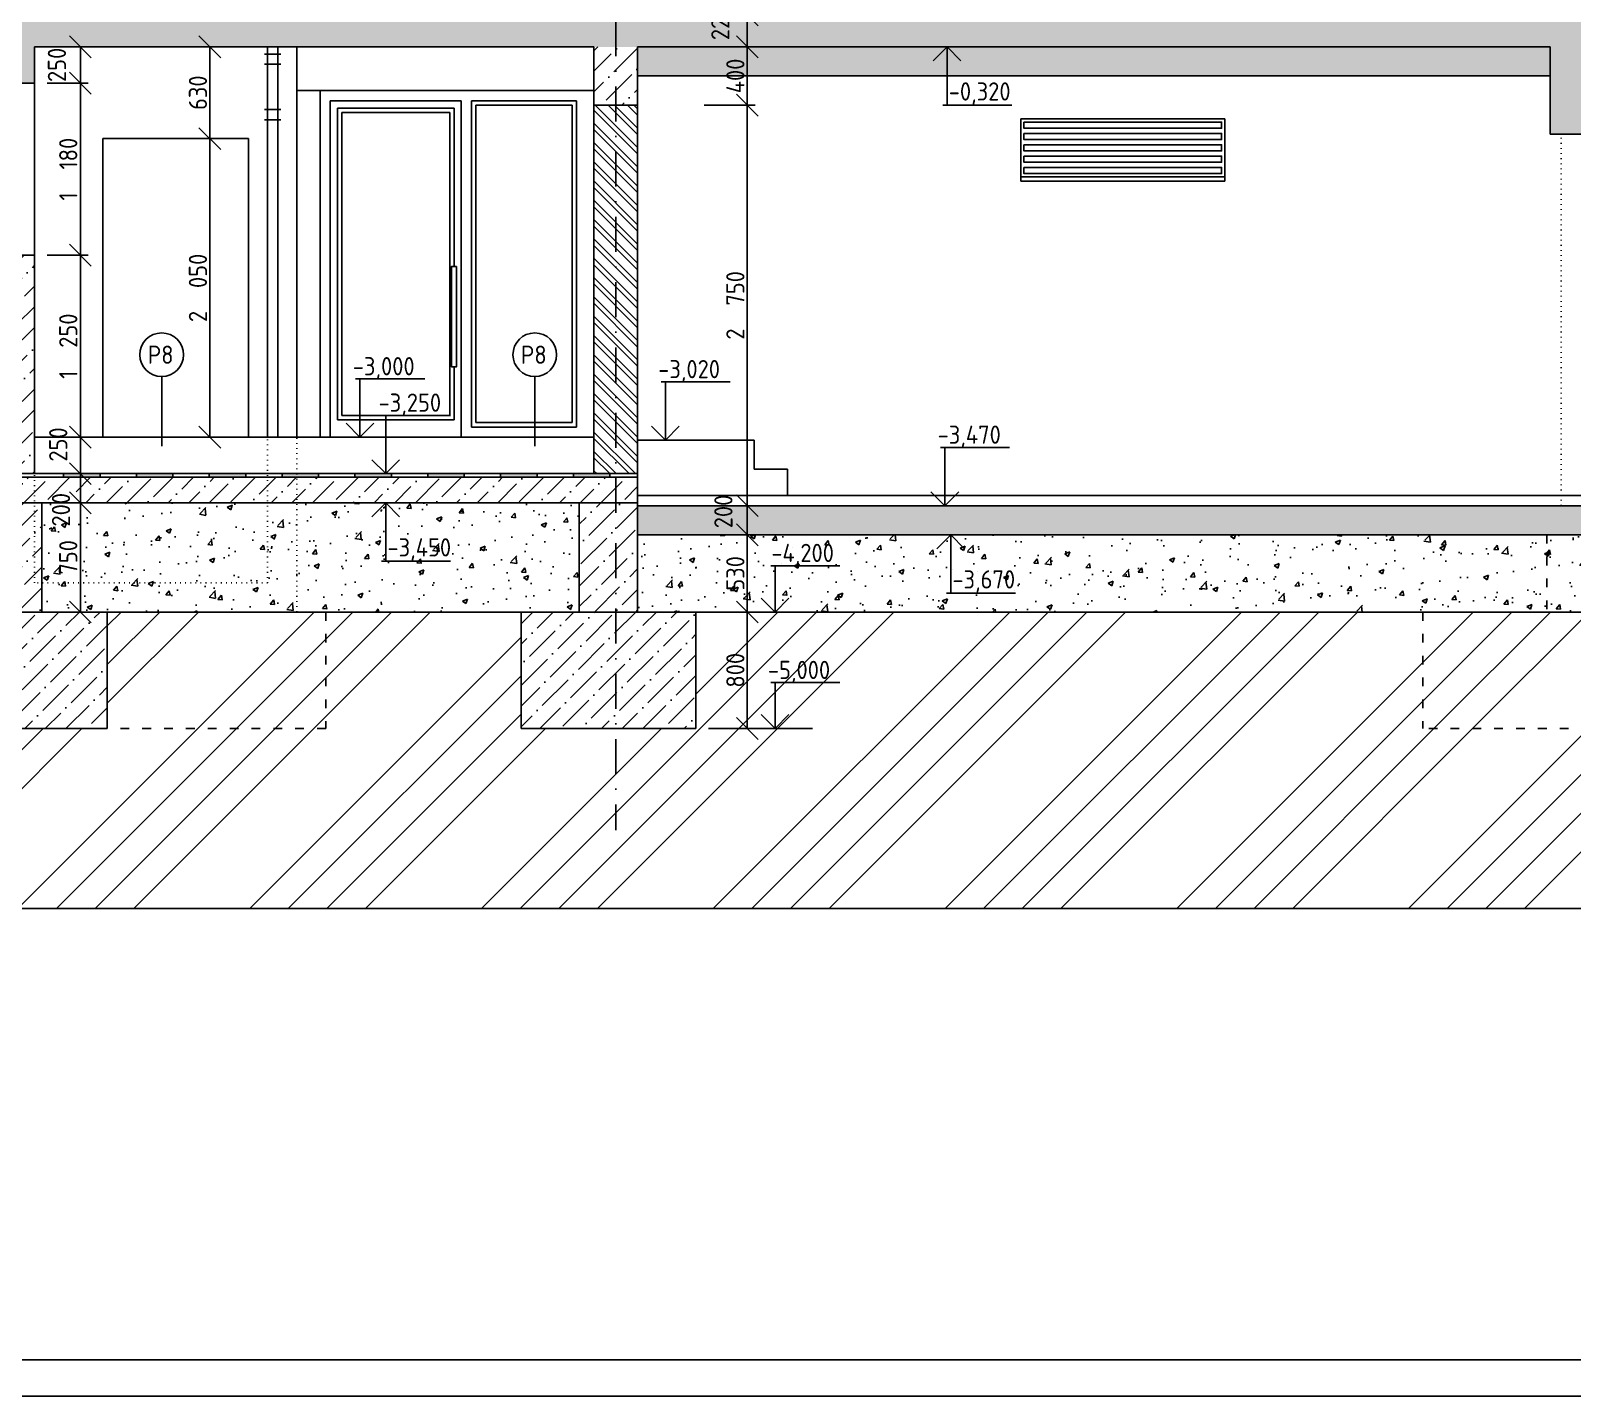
# Model space of a CAD drawing. Extents: x 3792242 to 5145247, y -1546315 to -1031918.
# Drawn here: x 3991557 to 4002137, y -1511714 to -1502340 of the extents above; entities that cross this region are included whole.
import ezdxf

# ---------------------------------------------------------------- set-up
doc = ezdxf.new("R2010")
doc.units = 0
doc.header["$MEASUREMENT"] = 0
for name, pattern in [('ACAD_ISO03W100', [30, 12, -18]), ('ACAD_ISO07W100', [3.5, 0.5, -3]), ('BODKOCIARKOVANA_3', [5.6, 3, -1.3, 0, -1.3])]:
    doc.linetypes.add(name, pattern=pattern)
doc.layers.get('0').update_dxf_attribs({"linetype": 'CONTINUOUS'})
doc.layers.get('Defpoints').update_dxf_attribs({"color": 61, "linetype": 'CONTINUOUS'})
for name, color, linetype in [('KÓTY', 4, 'CONTINUOUS'), ('MÚRY', 1, 'CONTINUOUS'), ('OKNÁ', 143, 'CONTINUOUS'), ('osi', 253, 'CONTINUOUS'), ('POZEMOK', 7, 'CONTINUOUS'), ('TENKÁ', 7, 'CONTINUOUS'), ('ŠRAFY', 82, 'CONTINUOUS'), ('šrafy-múry', 8, 'CONTINUOUS')]:
    doc.layers.add(name, color=color, linetype=linetype)
doc.styles.add('STYLE1', font='isocp.shx')
doc.dimstyles.new('STANDARD-50', dxfattribs={"dimtxt": 125, "dimasz": 150, "dimexe": 10, "dimexo": 200, "dimgap": 20, "dimtad": 1, "dimdsep": 46, "dimlunit": 6, "dimtxsty": 'STYLE1', "dimblk1": 'OBLIQUE', "dimblk2": 'OBLIQUE', "dimsah": 1, "dimcen": 2.5, "dimse1": 1, "dimse2": 1, "dimadec": 0, "dimazin": 0, "dimtfac": 1, "dimtmove": 1, "dimatfit": 3, "dimldrblk": 'OBLIQUE', "dimfxl": 1, "dimtolj": 1, "dimtzin": 0, "dimarcsym": 0})
pattern_1 = [(45, (46283.04, 33513.66), (53.0330086, 194.4543648), [250, -50, 0, -50])]
pattern_2 = [(45, (139723.04, 33513.66), (53.0330086, 194.4543648), [250, -50, 0, -50])]
pattern_3 = [(45, (-1113810.5, 33513.7), (-795.49513, 795.49513), []), (45, (-1113545.3, 33513.7), (-795.49513, 795.49513), []), (45, (-1113280.1, 33513.7), (-795.49513, 795.49513), []), (45, (-1113015, 33513.7), (-795.49513, 795.49513), [])]
pattern_4 = [(50, (-13299465.4, 623840.9), (358.6300913, -31.3760675), [37.5, -412.5]), (355, (-13299465.4, 623840.9), (-69.375667, 376.096067), [30, -330]), (100.4514445, (-13299435.52, 623838.27), (289.2544234, 344.7199955), [31.870096, -350.571056]), (46.1842, (-13299465.4, 623940.9), (533.620665, -82.75964), [56.25, -618.75]), (96.6356355, (-13299420.94, 623934), (467.330973, 487.0593), [47.805171, -525.85688]), (351.184164, (-13299465.4, 623940.9), (467.330973, 487.0593), [45, -495]), (21, (-13299415.4, 623915.9), (298.453526, -201.3094453), [37.5, -412.5]), (326, (-13299415.4, 623915.9), (121.657666, 362.5750225), [30, -330]), (71.4514447, (-13299390.53, 623899.1), (420.1111884, 161.2655764), [31.870095, -350.571056]), (37.5, (-13299465.4, 623840.89), (6.0799277, 166.4469269), [0, -326, 0, -335, 0, -331.25]), (7.5, (-13299465.4, 623840.89), (131.5347687, 197.205856), [0, -191, 0, -318.5, 0, -126.25]), (327.5, (-13299576.9, 623840.89), (266.9112181, -11.2774359), [0, -125, 0, -390, 0, -517.5]), (317.5, (-13299626.9, 623840.89), (291.5930847, 50.0524912), [0, -162.5, 0, -259, 0, -367.5])]

# ---------------------------------------------------------------- blocks, each defined once
blk = doc.blocks.new('_OBLIQUE')
at = {"color": 0, "linetype": 'ByBlock'}
blk.add_line((-0.5, -0.5), (0.5, 0.5), dxfattribs=at)
blk = doc.blocks.new('*D37492')
at = {"layer": 'Defpoints', "color": 0}
for p in [(3996129, -1506330), (3996129, -1507130), (3996475, -1507130)]:
    blk.add_point(p, dxfattribs=at)
at = {"layer": 'KÓTY', "color": 0, "lineweight": -2, "ltscale": 0.25}
blk.add_line((3996475, -1506330), (3996475, -1507130), dxfattribs=at)
at = {"layer": 'KÓTY', "color": 0, "linetype": 'ByBlock', "lineweight": -2, "xscale": 150, "yscale": 150, "zscale": 150}
for p, rotation in [((3996475, -1506330), 90), ((3996475, -1507130), 270)]:
    blk.add_blockref('_OBLIQUE', p, dxfattribs=dict(at, rotation=rotation))
at = {"layer": 'KÓTY', "color": 0, "insert": (3996393, -1506730), "char_height": 125, "attachment_point": 5, "rotation": 90, "style": 'STYLE1'}
blk.add_mtext('\\A1;800', dxfattribs=at)
blk = doc.blocks.new('*D39845')
at = {"layer": 'Defpoints', "color": 0}
for p in [(3996122, -1505800), (3996475, -1505800), (3996122, -1506330)]:
    blk.add_point(p, dxfattribs=at)
at = {"layer": 'KÓTY', "color": 0, "lineweight": -2, "ltscale": 0.25}
blk.add_line((3996475, -1506330), (3996475, -1505800), dxfattribs=at)
at = {"layer": 'KÓTY', "color": 0, "linetype": 'ByBlock', "lineweight": -2, "xscale": 150, "yscale": 150, "zscale": 150}
for p, rotation in [((3996475, -1505800), 90), ((3996475, -1506330), 270)]:
    blk.add_blockref('_OBLIQUE', p, dxfattribs=dict(at, rotation=rotation))
at = {"layer": 'KÓTY', "color": 0, "insert": (3996393, -1506065), "char_height": 125, "attachment_point": 5, "rotation": 90, "style": 'STYLE1'}
blk.add_mtext('\\A1;530', dxfattribs=at)
blk = doc.blocks.new('*D39846')
at = {"layer": 'Defpoints', "color": 0}
for p in [(3995722, -1505600), (3996475, -1505600), (3995722, -1505800)]:
    blk.add_point(p, dxfattribs=at)
at = {"layer": 'KÓTY', "color": 0, "lineweight": -2, "ltscale": 0.25}
blk.add_line((3996475, -1505800), (3996475, -1505600), dxfattribs=at)
at = {"layer": 'KÓTY', "color": 0, "linetype": 'ByBlock', "lineweight": -2, "xscale": 150, "yscale": 150, "zscale": 150}
for p, rotation in [((3996475, -1505600), 90), ((3996475, -1505800), 270)]:
    blk.add_blockref('_OBLIQUE', p, dxfattribs=dict(at, rotation=rotation))
at = {"layer": 'KÓTY', "color": 0, "insert": (3996311, -1505640), "char_height": 125, "attachment_point": 5, "rotation": 90, "style": 'STYLE1'}
blk.add_mtext('\\A1;200', dxfattribs=at)
blk = doc.blocks.new('*D39849')
at = {"layer": 'Defpoints', "color": 0}
for p in [(3996475, -1502230), (3996475, -1502230), (3996475, -1502450)]:
    blk.add_point(p, dxfattribs=at)
at = {"layer": 'KÓTY', "color": 0, "lineweight": -2, "ltscale": 0.25}
blk.add_line((3996475, -1502450), (3996475, -1502230), dxfattribs=at)
at = {"layer": 'KÓTY', "color": 0, "linetype": 'ByBlock', "lineweight": -2, "xscale": 150, "yscale": 150, "zscale": 150}
for p, rotation in [((3996475, -1502230), 90), ((3996475, -1502450), 270)]:
    blk.add_blockref('_OBLIQUE', p, dxfattribs=dict(at, rotation=rotation))
at = {"layer": 'KÓTY', "color": 0, "insert": (3996290, -1502289), "char_height": 125, "attachment_point": 5, "rotation": 90, "style": 'STYLE1'}
blk.add_mtext('\\A1;220', dxfattribs=at)
blk = doc.blocks.new('*D39920')
at = {"layer": 'Defpoints', "color": 0}
for p in [(3991582, -1502700), (3991582, -1503880), (3991897, -1503880)]:
    blk.add_point(p, dxfattribs=at)
at = {"layer": 'KÓTY', "color": 0, "lineweight": -2, "ltscale": 0.25}
blk.add_line((3991897, -1502700), (3991897, -1503880), dxfattribs=at)
at = {"layer": 'KÓTY', "color": 0, "linetype": 'ByBlock', "lineweight": -2, "xscale": 150, "yscale": 150, "zscale": 150}
for p, rotation in [((3991897, -1502700), 90), ((3991897, -1503880), 270)]:
    blk.add_blockref('_OBLIQUE', p, dxfattribs=dict(at, rotation=rotation))
at = {"layer": 'KÓTY', "color": 0, "insert": (3991814, -1503290), "char_height": 125, "attachment_point": 5, "rotation": 90, "style": 'STYLE1'}
blk.add_mtext('\\A1;1ﾠ180', dxfattribs=at)
blk = doc.blocks.new('*D39921')
at = {"layer": 'Defpoints', "color": 0}
for p in [(3991582, -1503880), (3991582, -1505130), (3991897, -1505130)]:
    blk.add_point(p, dxfattribs=at)
at = {"layer": 'KÓTY', "color": 0, "lineweight": -2, "ltscale": 0.25}
blk.add_line((3991897, -1503880), (3991897, -1505130), dxfattribs=at)
at = {"layer": 'KÓTY', "color": 0, "linetype": 'ByBlock', "lineweight": -2, "xscale": 150, "yscale": 150, "zscale": 150}
for p, rotation in [((3991897, -1503880), 90), ((3991897, -1505130), 270)]:
    blk.add_blockref('_OBLIQUE', p, dxfattribs=dict(at, rotation=rotation))
at = {"layer": 'KÓTY', "color": 0, "insert": (3991814, -1504505), "char_height": 125, "attachment_point": 5, "rotation": 90, "style": 'STYLE1'}
blk.add_mtext('\\A1;1ﾠ250', dxfattribs=at)
blk = doc.blocks.new('*D39922')
at = {"layer": 'Defpoints', "color": 0}
for p in [(3991582, -1502450), (3991582, -1502700), (3991897, -1502700)]:
    blk.add_point(p, dxfattribs=at)
at = {"layer": 'KÓTY', "color": 0, "lineweight": -2, "ltscale": 0.25}
blk.add_line((3991897, -1502450), (3991897, -1502700), dxfattribs=at)
at = {"layer": 'KÓTY', "color": 0, "linetype": 'ByBlock', "lineweight": -2, "xscale": 150, "yscale": 150, "zscale": 150}
for p, rotation in [((3991897, -1502450), 90), ((3991897, -1502700), 270)]:
    blk.add_blockref('_OBLIQUE', p, dxfattribs=dict(at, rotation=rotation))
at = {"layer": 'KÓTY', "color": 0, "insert": (3991736, -1502574), "char_height": 125, "attachment_point": 5, "rotation": 90, "style": 'STYLE1'}
blk.add_mtext('\\A1;250', dxfattribs=at)
blk = doc.blocks.new('*D39923')
at = {"layer": 'Defpoints', "color": 0}
for p in [(3991582, -1505130), (3991582, -1505380), (3991897, -1505380)]:
    blk.add_point(p, dxfattribs=at)
at = {"layer": 'KÓTY', "color": 0, "lineweight": -2, "ltscale": 0.25}
blk.add_line((3991897, -1505130), (3991897, -1505380), dxfattribs=at)
at = {"layer": 'KÓTY', "color": 0, "linetype": 'ByBlock', "lineweight": -2, "xscale": 150, "yscale": 150, "zscale": 150}
for p, rotation in [((3991897, -1505130), 90), ((3991897, -1505380), 270)]:
    blk.add_blockref('_OBLIQUE', p, dxfattribs=dict(at, rotation=rotation))
at = {"layer": 'KÓTY', "color": 0, "insert": (3991745, -1505180), "char_height": 125, "attachment_point": 5, "rotation": 90, "style": 'STYLE1'}
blk.add_mtext('\\A1;250', dxfattribs=at)
blk = doc.blocks.new('*D39924')
at = {"layer": 'Defpoints', "color": 0}
for p in [(3991632, -1505380), (3991897, -1505380), (3991632, -1505580)]:
    blk.add_point(p, dxfattribs=at)
at = {"layer": 'KÓTY', "color": 0, "lineweight": -2, "ltscale": 0.25}
blk.add_line((3991897, -1505580), (3991897, -1505380), dxfattribs=at)
at = {"layer": 'KÓTY', "color": 0, "linetype": 'ByBlock', "lineweight": -2, "xscale": 150, "yscale": 150, "zscale": 150}
for p, rotation in [((3991897, -1505380), 90), ((3991897, -1505580), 270)]:
    blk.add_blockref('_OBLIQUE', p, dxfattribs=dict(at, rotation=rotation))
at = {"layer": 'KÓTY', "color": 0, "insert": (3991764, -1505628), "char_height": 125, "attachment_point": 5, "rotation": 90, "style": 'STYLE1'}
blk.add_mtext('\\A1;200', dxfattribs=at)
blk = doc.blocks.new('*D39925')
at = {"layer": 'Defpoints', "color": 0}
for p in [(3991632, -1505580), (3991632, -1506330), (3991897, -1506330)]:
    blk.add_point(p, dxfattribs=at)
at = {"layer": 'KÓTY', "color": 0, "lineweight": -2, "ltscale": 0.25}
blk.add_line((3991897, -1505580), (3991897, -1506330), dxfattribs=at)
at = {"layer": 'KÓTY', "color": 0, "linetype": 'ByBlock', "lineweight": -2, "xscale": 150, "yscale": 150, "zscale": 150}
for p, rotation in [((3991897, -1505580), 90), ((3991897, -1506330), 270)]:
    blk.add_blockref('_OBLIQUE', p, dxfattribs=dict(at, rotation=rotation))
at = {"layer": 'KÓTY', "color": 0, "insert": (3991814, -1505955), "char_height": 125, "attachment_point": 5, "rotation": 90, "style": 'STYLE1'}
blk.add_mtext('\\A1;750', dxfattribs=at)
blk = doc.blocks.new('*D49798')
at = {"layer": 'Defpoints', "color": 0}
for p in [(3993052, -1503080), (3992786, -1505130), (3993052, -1505130)]:
    blk.add_point(p, dxfattribs=at)
at = {"layer": 'KÓTY', "color": 0, "lineweight": -2, "ltscale": 0.25}
blk.add_line((3992786, -1503080), (3992786, -1505130), dxfattribs=at)
at = {"layer": 'KÓTY', "color": 0, "linetype": 'ByBlock', "lineweight": -2, "xscale": 150, "yscale": 150, "zscale": 150}
for p, rotation in [((3992786, -1503080), 90), ((3992786, -1505130), 270)]:
    blk.add_blockref('_OBLIQUE', p, dxfattribs=dict(at, rotation=rotation))
at = {"layer": 'KÓTY', "color": 0, "insert": (3992704, -1504105), "char_height": 125, "attachment_point": 5, "rotation": 90, "style": 'STYLE1'}
blk.add_mtext('\\A1;2ﾠ050', dxfattribs=at)
blk = doc.blocks.new('*D49799')
at = {"layer": 'Defpoints', "color": 0}
for p in [(3992786, -1502450), (3993052, -1502450), (3993052, -1503080)]:
    blk.add_point(p, dxfattribs=at)
at = {"layer": 'KÓTY', "color": 0, "lineweight": -2, "ltscale": 0.25}
blk.add_line((3992786, -1503080), (3992786, -1502450), dxfattribs=at)
at = {"layer": 'KÓTY', "color": 0, "linetype": 'ByBlock', "lineweight": -2, "xscale": 150, "yscale": 150, "zscale": 150}
for p, rotation in [((3992786, -1502450), 90), ((3992786, -1503080), 270)]:
    blk.add_blockref('_OBLIQUE', p, dxfattribs=dict(at, rotation=rotation))
at = {"layer": 'KÓTY', "color": 0, "insert": (3992704, -1502765), "char_height": 125, "attachment_point": 5, "rotation": 90, "style": 'STYLE1'}
blk.add_mtext('\\A1;630', dxfattribs=at)
blk = doc.blocks.new('*D54695')
at = {"layer": 'Defpoints', "color": 0}
for p in [(3995722, -1502450), (3995722, -1502850), (3996475, -1502850)]:
    blk.add_point(p, dxfattribs=at)
at = {"layer": 'KÓTY', "color": 0, "lineweight": -2, "ltscale": 0.25}
blk.add_line((3996475, -1502450), (3996475, -1502850), dxfattribs=at)
at = {"layer": 'KÓTY', "color": 0, "linetype": 'ByBlock', "lineweight": -2, "xscale": 150, "yscale": 150, "zscale": 150}
for p, rotation in [((3996475, -1502450), 90), ((3996475, -1502850), 270)]:
    blk.add_blockref('_OBLIQUE', p, dxfattribs=dict(at, rotation=rotation))
at = {"layer": 'KÓTY', "color": 0, "insert": (3996393, -1502650), "char_height": 125, "attachment_point": 5, "rotation": 90, "style": 'STYLE1'}
blk.add_mtext('\\A1;400', dxfattribs=at)
blk = doc.blocks.new('*D54696')
at = {"layer": 'Defpoints', "color": 0}
for p in [(3995722, -1502850), (3995722, -1505600), (3996475, -1505600)]:
    blk.add_point(p, dxfattribs=at)
at = {"layer": 'KÓTY', "color": 0, "lineweight": -2, "ltscale": 0.25}
blk.add_line((3996475, -1502850), (3996475, -1505600), dxfattribs=at)
at = {"layer": 'KÓTY', "color": 0, "linetype": 'ByBlock', "lineweight": -2, "xscale": 150, "yscale": 150, "zscale": 150}
for p, rotation in [((3996475, -1502850), 90), ((3996475, -1505600), 270)]:
    blk.add_blockref('_OBLIQUE', p, dxfattribs=dict(at, rotation=rotation))
at = {"layer": 'KÓTY', "color": 0, "insert": (3996393, -1504225), "char_height": 125, "attachment_point": 5, "rotation": 90, "style": 'STYLE1'}
blk.add_mtext('\\A1;2ﾠ750', dxfattribs=at)

msp = doc.modelspace()

# ---------------------------------------------------------------- hatches: boundary and pattern name
at = {"layer": 'TENKÁ', "ltscale": 0.25}
for points in [[(3992032.044, -1505380.108), (3991782.044, -1505380.108), (3991782.044, -1505405.108), (3992032.044, -1505405.108)], [(3992532.044, -1505380.108), (3992282.044, -1505380.108), (3992282.044, -1505405.108), (3992532.044, -1505405.108)], [(3993032.044, -1505380.108), (3992782.044, -1505380.108), (3992782.044, -1505405.108), (3993032.044, -1505405.108)], [(3993532.044, -1505380.108), (3993282.044, -1505380.108), (3993282.044, -1505405.108), (3993532.044, -1505405.108)], [(3994032.044, -1505380.108), (3993782.044, -1505380.108), (3993782.044, -1505405.108), (3994032.044, -1505405.108)], [(3994532.044, -1505380.108), (3994282.044, -1505380.108), (3994282.044, -1505405.108), (3994532.044, -1505405.108)], [(3995032.044, -1505380.108), (3994782.044, -1505380.108), (3994782.044, -1505405.108), (3995032.044, -1505405.108)], [(3995532.044, -1505380.108), (3995282.044, -1505380.108), (3995282.044, -1505405.108), (3995532.044, -1505405.108)]]:
    msp.add_hatch(color=256, dxfattribs=at).paths.add_polyline_path(points)
at = {"layer": 'ŠRAFY'}
h = msp.add_hatch(dxfattribs=at)
h.set_pattern_fill('HEX', color=256, scale=250)
h.set_pattern_definition([(0, (-1667870.456, 8090.66), (0, 54.12658774), [31.25, -62.5]), (120, (-1667870.456, 8090.66), (-46.875, -27.06329387), [31.25, -62.5]), (60, (-1667839.206, 8090.66), (-46.875, 27.06329387), [31.25, -62.5])])
h.paths.add_polyline_path([(3995722.044, -1502450.108), (3995722.044, -1502650.108), (4001987.044, -1502650.108), (4001987.044, -1502450.108)])
h.paths.add_polyline_path([(3996186.044, -1502744.137), (3996186.044, -1502456.539), (3996436.044, -1502456.539), (3996436.044, -1502744.137)], flags=9)
h = msp.add_hatch(dxfattribs=at)
h.set_pattern_fill('ANSI32', color=256, scale=250, angle=90)
h.set_pattern_definition([(135, (-1113810.46, 33513.66), (-66.2912607, -66.2912607), []), (135, (-1113810.46, 33557.86), (-66.2912607, -66.2912607), [])])
h.paths.add_polyline_path([(3995422.044, -1502850.108), (3995422.044, -1505130.108), (3995422.044, -1505380.108), (3995722.044, -1505380.108), (3995722.044, -1502850.108)])
at = {"layer": 'ŠRAFY', "ltscale": 0.25}
h = msp.add_hatch(dxfattribs=at)
h.set_pattern_fill('ANSI34', color=256, scale=1500)
h.set_pattern_definition(pattern_3)
h.paths.add_polyline_path([(4034272.044, -1506730.108), (4034272.044, -1507530.108), (4032072.044, -1507530.108), (4032072.044, -1506730.108), (4030122.044, -1506730.108), (4030122.044, -1507530.108), (4027922.044, -1507530.108), (4027922.044, -1506730.108), (4022932.044, -1506730.108), (4022932.044, -1507530.108), (4021732.044, -1507530.108), (4020482.044, -1507530.108), (4020482.044, -1507130.108), (4020392.044, -1507130.108), (4018892.044, -1507130.108), (4017692.044, -1507130.108), (4017692.044, -1506330.108), (4016192.044, -1506330.108), (4016192.044, -1507130.108), (4015392.044, -1507130.108), (4015392.044, -1506330.108), (4010177.044, -1506330.108), (4010177.044, -1507130.108), (4007777.044, -1507130.108), (4007777.044, -1506330.108), (4003312.044, -1506330.108), (4003312.044, -1507130.108), (4001112.044, -1507130.108), (4001112.044, -1506330.108), (3996122.044, -1506330.108), (3996122.044, -1507130.108), (3994922.044, -1507130.108), (3994922.044, -1506330.108), (3993582.044, -1506330.108), (3993582.044, -1507130.108), (3992082.044, -1507130.108), (3990882.044, -1507130.108), (3990882.044, -1506330.108), (3989382.044, -1506330.108), (3989382.044, -1507130.108), (3988582.044, -1507130.108), (3988582.044, -1506330.108), (3983322.044, -1506330.108), (3983322.044, -1507130.108), (3981322.044, -1507130.108), (3981322.044, -1506330.108), (3979994.138, -1504030.108), (3979452.044, -1504030.108), (3979452.044, -1508364.838), (4044082.044, -1508364.838), (4044082.044, -1505550.108), (4043853.317, -1505550.108), (4043172.044, -1506730.108), (4043172.044, -1507530.108), (4041372.044, -1507530.108), (4041372.044, -1506730.108), (4040312.044, -1506730.108), (4040312.044, -1507530.108), (4038812.044, -1507530.108), (4037612.044, -1507530.108), (4037612.044, -1506730.108), (4036112.044, -1506730.108), (4036112.044, -1507530.108), (4035312.044, -1507530.108), (4035312.044, -1506730.108)])
h.paths.add_polyline_path([(3989857.433, -1506640.038), (3990363.781, -1506640.038), (3990363.781, -1506840.087), (3989857.433, -1506840.087)], flags=24)
h.paths.add_polyline_path([(3986257.346, -1506248.667), (3986764.145, -1506248.667), (3986764.145, -1506448.782), (3986257.346, -1506448.782)], flags=24)
h.paths.add_polyline_path([(3989521.044, -1506873.907), (3989521.044, -1506586.309), (3989771.044, -1506586.309), (3989771.044, -1506873.907)], flags=24)
h.paths.add_polyline_path([(4023429.933, -1506955.038), (4023948.781, -1506955.038), (4023948.781, -1507155.087), (4023429.933, -1507155.087)], flags=24)
h.paths.add_polyline_path([(4023077.544, -1507273.907), (4023077.544, -1506986.309), (4023327.544, -1506986.309), (4023327.544, -1507273.907)], flags=24)
h.paths.add_polyline_path([(4040144.933, -1506955.038), (4040663.781, -1506955.038), (4040663.781, -1507155.087), (4040144.933, -1507155.087)], flags=24)
h.paths.add_polyline_path([(4040710.544, -1507273.907), (4040710.544, -1506986.309), (4040960.544, -1506986.309), (4040960.544, -1507273.907)], flags=24)
h.paths.add_polyline_path([(4014235.433, -1506640.038), (4014741.781, -1506640.038), (4014741.781, -1506840.087), (4014235.433, -1506840.087)], flags=24)
h.paths.add_polyline_path([(3996603.933, -1506640.038), (3997110.281, -1506640.038), (3997110.281, -1506840.087), (3996603.933, -1506840.087)], flags=24)
h.paths.add_polyline_path([(3996267.544, -1506873.907), (3996267.544, -1506586.309), (3996517.544, -1506586.309), (3996517.544, -1506873.907)], flags=24)
h.paths.add_polyline_path([(4015047.044, -1506873.907), (4015047.044, -1506586.309), (4015297.044, -1506586.309), (4015297.044, -1506873.907)], flags=24)
h.paths.add_polyline_path([(4016667.433, -1506640.038), (4017173.781, -1506640.038), (4017173.781, -1506840.087), (4016667.433, -1506840.087)], flags=24)
h.paths.add_polyline_path([(4016331.044, -1506873.907), (4016331.044, -1506586.309), (4016581.044, -1506586.309), (4016581.044, -1506873.907)], flags=24)
h.paths.add_polyline_path([(3984010.044, -1506873.907), (3984010.044, -1506586.309), (3984260.044, -1506586.309), (3984260.044, -1506873.907)], flags=24)
h.paths.add_polyline_path([(3984346.433, -1506640.038), (3984852.781, -1506640.038), (3984852.781, -1506840.087), (3984346.433, -1506840.087)], flags=24)
h.paths.add_polyline_path([(3984586.386, -1506466.733), (3985105.235, -1506466.733), (3985105.235, -1506666.782), (3984586.386, -1506666.782)], flags=24)
h.paths.add_polyline_path([(4036574.433, -1507019.038), (4037093.281, -1507019.038), (4037093.281, -1507219.087), (4036574.433, -1507219.087)], flags=24)
h.paths.add_polyline_path([(4036251.044, -1507273.907), (4036251.044, -1506986.309), (4036501.044, -1506986.309), (4036501.044, -1507273.907)], flags=24)
h = msp.add_hatch(dxfattribs=at)
h.set_pattern_fill('AR-CONC', color=256, scale=50)
h.set_pattern_definition(pattern_4)
h.paths.add_polyline_path([(3991632.044, -1506330.108), (3992082.044, -1506330.108), (3994922.044, -1506330.108), (3995322.044, -1506330.108), (3995322.044, -1505580.108), (3991632.044, -1505580.108)])
h.paths.add_polyline_path([(3993992.581, -1505798.732), (3994511.43, -1505798.732), (3994511.43, -1505998.782), (3993992.581, -1505998.782)], flags=24)
h.paths.add_polyline_path([(3991638.544, -1505771.637), (3991638.544, -1505484.039), (3991888.544, -1505484.039), (3991888.544, -1505771.637)], flags=9)
h.paths.add_polyline_path([(3991689.044, -1506098.907), (3991689.044, -1505811.309), (3991939.044, -1505811.309), (3991939.044, -1506098.907)], flags=24)
h = msp.add_hatch(dxfattribs=at)
h.set_pattern_fill('AR-CONC', color=256, scale=50)
h.set_pattern_definition(pattern_4)
h.paths.add_polyline_path([(3996122.044, -1506330.108), (4001962.044, -1506330.108), (4001962.044, -1505800.108), (3995722.044, -1505800.108), (3995722.044, -1506330.108)])
h.paths.add_polyline_path([(3997870.386, -1506018.732), (3998376.735, -1506018.732), (3998376.735, -1506218.782), (3997870.386, -1506218.782)], flags=24)
h.paths.add_polyline_path([(3996267.544, -1506208.907), (3996267.544, -1505921.309), (3996517.544, -1505921.309), (3996517.544, -1506208.907)], flags=24)
h.paths.add_polyline_path([(3996627.386, -1505836.733), (3997146.235, -1505836.733), (3997146.235, -1506036.782), (3996627.386, -1506036.782)], flags=24)
h = msp.add_hatch(dxfattribs=at)
h.set_pattern_fill('AR-CONC', color=256, scale=50)
h.set_pattern_definition(pattern_4)
h.paths.add_polyline_path([(4002462.044, -1505800.108), (4001962.044, -1505800.108), (4001962.044, -1506330.108), (4002462.044, -1506330.108)])
h = msp.add_hatch(dxfattribs=at)
h.set_pattern_fill('ANSI34', color=256, scale=1500)
h.set_pattern_definition(pattern_3)
h.paths.add_polyline_path([(3992082.044, -1506330.108), (3992082.044, -1507130.108), (3993582.044, -1507130.108), (3993582.044, -1506330.108)])
h = msp.add_hatch(dxfattribs=at)
h.set_pattern_fill('ANSI34', color=256, scale=1500)
h.set_pattern_definition(pattern_3)
h.paths.add_polyline_path([(4002462.044, -1506330.108), (4001962.044, -1506330.108), (4001112.044, -1506330.108), (4001112.044, -1507130.108), (4003312.044, -1507130.108), (4003312.044, -1506330.108)])
at = {"layer": 'šrafy-múry'}
h = msp.add_hatch(dxfattribs=at)
h.set_pattern_fill('ANSI36', color=253, scale=800, angle=360)
h.set_pattern_definition(pattern_2)
h.paths.add_polyline_path([(4001987.044, -1502450.108), (4001987.044, -1502650.108), (4001987.044, -1503050.108), (4002062.044, -1503050.108), (4002362.044, -1503050.108), (4002437.044, -1503050.108), (4002437.044, -1502650.108), (4002437.044, -1502450.108), (4008602.044, -1502450.108), (4008602.044, -1502650.108), (4008602.044, -1503050.108), (4008702.044, -1503050.108), (4008952.044, -1503050.108), (4008952.044, -1502230.108), (4008702.044, -1502230.108), (4005587.044, -1502230.108), (4005472.044, -1502230.108), (4002362.044, -1502230.108), (4002062.044, -1502230.108), (3999287.044, -1502230.108), (3999172.044, -1502230.108), (3997846.003, -1502230.108), (3991582.044, -1502230.108), (3991382.044, -1502230.108), (3991382.044, -1502700.108), (3991582.044, -1502700.108), (3991582.044, -1502450.108), (3993182.044, -1502450.108), (3993252.044, -1502450.108), (3993382.044, -1502450.108), (3995422.044, -1502450.108), (3995722.044, -1502450.108), (3997846.003, -1502450.108)])
h.paths.add_polyline_path([(3996165.044, -1502433.157), (3996165.044, -1502145.559), (3996415.044, -1502145.559), (3996415.044, -1502433.157)], flags=9)
h.paths.add_polyline_path([(4002593.044, -1502419.137), (4002593.044, -1502131.539), (4002843.044, -1502131.539), (4002843.044, -1502419.137)], flags=9)
h = msp.add_hatch(dxfattribs=at)
h.set_pattern_fill('ANSI36', color=253, scale=800, angle=360)
h.set_pattern_definition(pattern_2)
h.paths.add_polyline_path([(3995422.044, -1502850.108), (3995722.044, -1502850.108), (3995722.044, -1502650.108), (3995722.044, -1502450.108), (3995422.044, -1502450.108), (3995422.044, -1502750.108)])
h = msp.add_hatch(dxfattribs=at)
h.set_pattern_fill('ANSI36', color=253, scale=800, angle=360)
h.set_pattern_definition(pattern_1)
h.paths.add_polyline_path([(3991382.044, -1505130.108), (3991382.044, -1505380.108), (3991532.044, -1505380.108), (3991582.044, -1505380.108), (3991582.044, -1505130.108), (3991582.044, -1503880.108), (3991382.044, -1503880.108), (3991382.044, -1503894.814), (3991382.044, -1504777.167), (3991382.044, -1504953.638)])
h = msp.add_hatch(dxfattribs=at)
h.set_pattern_fill('ANSI36', color=253, scale=800, angle=360)
h.set_pattern_definition(pattern_1)
h.paths.add_polyline_path([(3995532.044, -1505405.108), (3995282.044, -1505405.108), (3995032.044, -1505405.108), (3994782.044, -1505405.108), (3994532.044, -1505405.108), (3994282.044, -1505405.108), (3994032.044, -1505405.108), (3993782.044, -1505405.108), (3993532.044, -1505405.108), (3993282.044, -1505405.108), (3993032.044, -1505405.108), (3992782.044, -1505405.108), (3992532.044, -1505405.108), (3992282.044, -1505405.108), (3992032.044, -1505405.108), (3991782.044, -1505405.108), (3991532.044, -1505405.108), (3991282.044, -1505405.108), (3991032.044, -1505405.108), (3990782.044, -1505405.108), (3990532.044, -1505405.108), (3990282.044, -1505405.108), (3990032.044, -1505405.108), (3989782.044, -1505405.108), (3989532.044, -1505405.108), (3989282.044, -1505405.108), (3989032.044, -1505405.108), (3988807.044, -1505405.108), (3988807.044, -1505580.108), (3989182.044, -1505580.108), (3991332.044, -1505580.108), (3991632.044, -1505580.108), (3995322.044, -1505580.108), (3995722.044, -1505580.108), (3995722.044, -1505405.108)])
h = msp.add_hatch(dxfattribs=at)
h.set_pattern_fill('ANSI36', color=253, scale=800, angle=360)
h.set_pattern_definition(pattern_2)
h.paths.add_polyline_path([(3995722.044, -1505600.108), (3995722.044, -1505800.108), (4008952.044, -1505800.108), (4008952.044, -1505600.108)])
h.paths.add_polyline_path([(3996185.544, -1505783.637), (3996185.544, -1505496.039), (3996435.544, -1505496.039), (3996435.544, -1505783.637)], flags=9)
h = msp.add_hatch(dxfattribs=at)
h.set_pattern_fill('ANSI36', color=253, scale=800, angle=360)
h.set_pattern_definition(pattern_1)
h.paths.add_polyline_path([(3991332.044, -1505580.108), (3991332.044, -1506330.108), (3991632.044, -1506330.108), (3991632.044, -1505580.108)])
h = msp.add_hatch(dxfattribs=at)
h.set_pattern_fill('ANSI36', color=253, scale=800, angle=360)
h.set_pattern_definition(pattern_1)
h.paths.add_polyline_path([(3995322.044, -1505580.108), (3995322.044, -1506330.108), (3995722.044, -1506330.108), (3995722.044, -1505800.108), (3995722.044, -1505600.108), (3995722.044, -1505580.108)])
h = msp.add_hatch(dxfattribs=at)
h.set_pattern_fill('ANSI36', color=253, scale=800, angle=360)
h.set_pattern_definition(pattern_1)
h.paths.add_polyline_path([(3990882.044, -1506330.108), (3990882.044, -1507130.108), (3992082.044, -1507130.108), (3992082.044, -1506330.108), (3991632.044, -1506330.108), (3991332.044, -1506330.108)])
h = msp.add_hatch(dxfattribs=at)
h.set_pattern_fill('ANSI36', color=253, scale=800, angle=360)
h.set_pattern_definition(pattern_1)
h.paths.add_polyline_path([(3994922.044, -1506330.108), (3994922.044, -1507130.108), (3996122.044, -1507130.108), (3996122.044, -1506330.108), (3995722.044, -1506330.108), (3995322.044, -1506330.108)])

# ---------------------------------------------------------------- linework, layer by layer
at = {"color": 253}
for p, q in [((3994922.044, -1506330.108), (3992082.044, -1506330.108)), ((3996122.044, -1506330.108), (4015392.044, -1506330.108))]:
    msp.add_line(p, q, dxfattribs=at)
at = {"layer": 'Defpoints', "color": 151, "linetype": 'ACAD_ISO07W100', "ltscale": 10}
for p, q in [((3993182.044, -1506130.108), (3993182.044, -1505130.108)), ((3993382.044, -1506330.108), (3993382.044, -1505130.108)), ((3991582.044, -1506130.108), (3991582.044, -1505380.108)), ((3993182.044, -1506130.108), (3991582.044, -1506130.108))]:
    msp.add_line(p, q, dxfattribs=at)
at = {"layer": 'Defpoints'}
msp.add_line((3979452.044, -1508364.838), (4044082.044, -1508364.838), dxfattribs=at)
at = {"layer": 'KÓTY', "ltscale": 0.25}
for p, q in [((3991951.044, -1502700.108), (3991668.544, -1502700.108)), ((3996528.446, -1502850.108), (3996178.446, -1502850.108)), ((3991951.044, -1503880.108), (3991668.544, -1503880.108))]:
    msp.add_line(p, q, dxfattribs=at)
at = {"layer": 'KÓTY'}
for p, q in [((3996209.544, -1506330.108), (3996923.044, -1506330.108)), ((3996209.544, -1507130.108), (3996923.044, -1507130.108))]:
    msp.add_line(p, q, dxfattribs=at)
at = {"layer": 'MÚRY'}
for p, q in [((3995422.044, -1502450.108), (3991582.044, -1502450.108)), ((3991582.044, -1502450.108), (3991582.044, -1502700.108)), ((3995422.044, -1505130.108), (3995422.044, -1502450.108)), ((3995722.044, -1505600.108), (3995722.044, -1502650.108)), ((3995722.044, -1502650.108), (4001987.044, -1502650.108)), ((4001987.044, -1502650.108), (4001987.044, -1503050.108)), ((4001987.044, -1502650.108), (4001987.044, -1503050.108)), ((3991382.044, -1502700.108), (3991582.044, -1502700.108)), ((4002437.044, -1503050.108), (4001987.044, -1503050.108)), ((3991582.044, -1503880.108), (3991382.044, -1503880.108)), ((3991582.044, -1503880.108), (3991582.044, -1505130.108)), ((3995422.044, -1505130.108), (3991582.044, -1505130.108)), ((4015592.044, -1505600.108), (3995722.044, -1505600.108))]:
    msp.add_line(p, q, dxfattribs=at)
at = {"layer": 'OKNÁ', "ltscale": 0.25}
for p, q in [((3993182.044, -1502450.108), (3993182.044, -1505130.108)), ((3993252.044, -1502450.108), (3993252.044, -1505130.108)), ((3993162.044, -1502500.108), (3993272.044, -1502500.108)), ((3993162.044, -1502570.108), (3993272.044, -1502570.108)), ((3993162.044, -1502880.108), (3993272.044, -1502880.108)), ((3993162.044, -1502950.108), (3993272.044, -1502950.108)), ((3992455.391, -1505191.676), (3992455.391, -1504714)), ((3995016.391, -1505191.676), (3995016.391, -1504714))]:
    msp.add_line(p, q, dxfattribs=at)
at = {"layer": 'OKNÁ'}
for p, q in [((3993692.044, -1502900.108), (3993692.044, -1504980.108)), ((3993692.044, -1502900.108), (3994432.044, -1502900.108)), ((3994432.044, -1502900.108), (3994432.044, -1504980.108)), ((3993692.044, -1504980.108), (3994302.044, -1504980.108)), ((3993692.044, -1504980.108), (3994432.044, -1504980.108)), ((3994612.044, -1505030.108), (3995272.044, -1505030.108))]:
    msp.add_line(p, q, dxfattribs=at)
at = {"layer": 'OKNÁ', "ltscale": 0.25}
for centre in [(3992455.391, -1504564), (3995016.391, -1504564)]:
    msp.add_circle(centre, 150, dxfattribs=at)
at = {"layer": 'osi', "linetype": 'BODKOCIARKOVANA_3', "ltscale": 80}
msp.add_line((3995572.044, -1487486.244), (3995572.044, -1507826.838), dxfattribs=at)
at = {"layer": 'POZEMOK'}
for p, q in [((3995422.044, -1502750.108), (3993382.044, -1502750.108)), ((3993542.044, -1502750.108), (3993542.044, -1505130.108)), ((3993612.044, -1502820.108), (3994512.044, -1502820.108)), ((3993612.044, -1502820.108), (3993612.044, -1505130.108)), ((3993662.044, -1502870.108), (3994462.044, -1502870.108)), ((3993662.044, -1502870.108), (3993662.044, -1505010.108)), ((3994462.044, -1502870.108), (3994462.044, -1503958.555)), ((3994512.044, -1502820.108), (3994512.044, -1505130.108)), ((3994582.044, -1502820.108), (3995302.044, -1502820.108)), ((3994582.044, -1502820.108), (3994582.044, -1505060.108)), ((3994612.044, -1502850.108), (3995272.044, -1502850.108)), ((3994612.044, -1502850.108), (3994612.044, -1505030.108)), ((3995272.044, -1502850.108), (3995272.044, -1505030.108)), ((3995302.044, -1502820.108), (3995302.044, -1505060.108)), ((3994462.044, -1504646.422), (3994462.044, -1505010.108)), ((3994462.044, -1505010.108), (3993662.044, -1505010.108)), ((3994582.044, -1505060.108), (3995302.044, -1505060.108)), ((3995722.044, -1505150.108), (3996522.044, -1505150.108)), ((3996522.044, -1505350.108), (3996522.044, -1505150.108)), ((3996522.044, -1505350.108), (3996752.044, -1505350.108)), ((3996752.044, -1505530.108), (3996752.044, -1505350.108)), ((4015592.044, -1505530.108), (3995722.044, -1505530.108))]:
    msp.add_line(p, q, dxfattribs=at)
msp.add_lwpolyline([(3994479.951, -1503958.555), (3994444.136, -1503958.555), (3994444.136, -1504646.422), (3994479.951, -1504646.422)], close=True, dxfattribs=at)
at = {"layer": 'TENKÁ'}
for p, q in [((3993382.044, -1505130.108), (3993382.044, -1502450.108)), ((3995722.044, -1502650.108), (3995722.044, -1502450.108)), ((4001987.044, -1502450.108), (3995722.044, -1502450.108)), ((4001987.044, -1502650.108), (4001987.044, -1502450.108)), ((3991582.044, -1503880.108), (3991582.044, -1502700.108)), ((3995422.044, -1502850.108), (3995722.044, -1502850.108)), ((3993052.044, -1503080.108), (3992052.044, -1503080.108)), ((3992052.044, -1503080.108), (3992052.044, -1505130.108)), ((3993052.044, -1505130.108), (3993052.044, -1503080.108)), ((3991582.044, -1505130.108), (3991582.044, -1505380.108)), ((3995422.044, -1505130.108), (3995422.044, -1505380.108)), ((3988782.044, -1505380.108), (3995722.044, -1505380.108)), ((3988807.044, -1505580.108), (3995722.044, -1505580.108)), ((3995322.044, -1505580.108), (3995322.044, -1506330.108)), ((3995722.044, -1505600.108), (3995722.044, -1505800.108)), ((4015592.044, -1505800.108), (3995722.044, -1505800.108)), ((3995722.044, -1505800.108), (3995722.044, -1506330.108)), ((3992082.044, -1506330.108), (3990882.044, -1506330.108)), ((3992082.044, -1506330.108), (3992082.044, -1507130.108)), ((3994922.044, -1506330.108), (3994922.044, -1507130.108)), ((3996122.044, -1506330.108), (3994922.044, -1506330.108)), ((3996122.044, -1506330.108), (3996122.044, -1507130.108)), ((3992082.044, -1507130.108), (3990882.044, -1507130.108)), ((3996122.044, -1507130.108), (3994922.044, -1507130.108))]:
    msp.add_line(p, q, dxfattribs=at)
at = {"layer": 'TENKÁ', "linetype": 'ByBlock', "ltscale": 0.25}
for p, q in [((3997846.003, -1502450.108), (3997750.544, -1502545.568)), ((3997846.003, -1502450.108), (3997941.462, -1502545.568)), ((3997846.003, -1502850.108), (3997846.003, -1502450.108)), ((3998290.308, -1502850.108), (3997816.409, -1502850.108)), ((3994260.544, -1504730.108), (3993786.645, -1504730.108)), ((3993816.239, -1504730.108), (3993816.239, -1505130.108)), ((3996356.848, -1504750.108), (3995882.95, -1504750.108)), ((3995912.544, -1504750.108), (3995912.544, -1505150.108)), ((3994437.544, -1504980.108), (3993963.645, -1504980.108)), ((3993993.239, -1504980.108), (3993993.239, -1505380.108)), ((3993816.239, -1505130.108), (3993720.779, -1505034.649)), ((3993816.239, -1505130.108), (3993911.698, -1505034.649)), ((3995912.544, -1505150.108), (3995817.084, -1505054.649)), ((3995912.544, -1505150.108), (3996008.003, -1505054.649)), ((3998274.848, -1505200.108), (3997800.95, -1505200.108)), ((3997830.544, -1505200.108), (3997830.544, -1505600.108)), ((3993993.239, -1505380.108), (3993897.779, -1505284.649)), ((3993993.239, -1505380.108), (3994088.698, -1505284.649)), ((3997830.544, -1505600.108), (3997735.084, -1505504.649)), ((3997830.544, -1505600.108), (3997926.003, -1505504.649)), ((3993993.239, -1505580.108), (3993897.779, -1505675.568)), ((3993993.239, -1505980.108), (3993993.239, -1505580.108)), ((3993993.239, -1505580.108), (3994088.698, -1505675.568)), ((3997871.044, -1505800.108), (3997775.584, -1505895.568)), ((3997871.044, -1505800.108), (3997966.503, -1505895.568)), ((3997871.044, -1506200.108), (3997871.044, -1505800.108)), ((3994437.544, -1505980.108), (3993963.645, -1505980.108)), ((3997109.848, -1506014.108), (3996635.95, -1506014.108)), ((3996665.544, -1506014.108), (3996665.544, -1506330.108)), ((3996665.544, -1506330.108), (3996570.084, -1506234.649)), ((3996665.544, -1506330.108), (3996570.084, -1506234.649)), ((3996665.544, -1506330.108), (3996761.003, -1506234.649)), ((3996665.544, -1506330.108), (3996761.003, -1506234.649)), ((3998315.348, -1506200.108), (3997841.45, -1506200.108)), ((3997109.848, -1506814.108), (3996635.95, -1506814.108)), ((3996665.544, -1506814.108), (3996665.544, -1507130.108)), ((3996665.544, -1507130.108), (3996570.084, -1507034.649)), ((3996665.544, -1507130.108), (3996570.084, -1507034.649)), ((3996665.544, -1507130.108), (3996761.003, -1507034.649)), ((3996665.544, -1507130.108), (3996761.003, -1507034.649))]:
    msp.add_line(p, q, dxfattribs=at)
at = {"layer": 'TENKÁ', "color": 8}
for p, q in [((3998352.044, -1502943.358), (3998352.044, -1503373.358)), ((3999752.044, -1502943.358), (3998352.044, -1502943.358)), ((3999752.044, -1502943.358), (3999752.044, -1503373.358)), ((3999752.044, -1503343.358), (3998352.044, -1503343.358)), ((3999752.044, -1503373.358), (3998352.044, -1503373.358))]:
    msp.add_line(p, q, dxfattribs=at)
at = {"layer": 'TENKÁ', "linetype": 'ACAD_ISO07W100', "ltscale": 10}
msp.add_line((4002062.044, -1505600.108), (4002062.044, -1503050.108), dxfattribs=at)
at = {"layer": 'TENKÁ', "ltscale": 0.25}
for p, q in [((3988782.044, -1505405.108), (3995722.044, -1505405.108)), ((3988782.044, -1505405.108), (3995722.044, -1505405.108)), ((3991782.044, -1505380.108), (3991782.044, -1505405.108)), ((3992032.044, -1505380.108), (3992032.044, -1505405.108)), ((3992282.044, -1505380.108), (3992282.044, -1505405.108)), ((3992532.044, -1505380.108), (3992532.044, -1505405.108)), ((3992782.044, -1505380.108), (3992782.044, -1505405.108)), ((3993032.044, -1505380.108), (3993032.044, -1505405.108)), ((3993282.044, -1505380.108), (3993282.044, -1505405.108)), ((3993532.044, -1505380.108), (3993532.044, -1505405.108)), ((3993782.044, -1505380.108), (3993782.044, -1505405.108)), ((3994032.044, -1505380.108), (3994032.044, -1505405.108)), ((3994282.044, -1505380.108), (3994282.044, -1505405.108)), ((3994532.044, -1505380.108), (3994532.044, -1505405.108)), ((3994782.044, -1505380.108), (3994782.044, -1505405.108)), ((3995032.044, -1505380.108), (3995032.044, -1505405.108)), ((3995282.044, -1505380.108), (3995282.044, -1505405.108)), ((3995532.044, -1505380.108), (3995532.044, -1505405.108))]:
    msp.add_line(p, q, dxfattribs=at)
at = {"layer": 'TENKÁ', "linetype": 'Continuous', "lineweight": 25}
msp.add_line((3991632.044, -1506330.108), (3991632.044, -1505580.108), dxfattribs=at)
at = {"layer": 'TENKÁ', "linetype": 'ACAD_ISO03W100', "ltscale": 5}
for p, q in [((4001962.044, -1505800.108), (4001962.044, -1506330.108)), ((3993582.044, -1506330.108), (3993582.044, -1507130.108)), ((4001112.044, -1506330.108), (4001112.044, -1507130.108)), ((3993582.044, -1507130.108), (3992082.044, -1507130.108)), ((4003312.044, -1507130.108), (4001112.044, -1507130.108))]:
    msp.add_line(p, q, dxfattribs=at)
at = {"layer": 'TENKÁ', "color": 7}
for p, q in [((4054582.044, -1511463.552), (3979254.385, -1511463.552)), ((4054832.044, -1511713.552), (3979004.385, -1511713.552))]:
    msp.add_line(p, q, dxfattribs=at)
at = {"layer": 'TENKÁ', "color": 8}
for points in [[(3998374.044, -1502966.108), (3999730.044, -1502966.108), (3999730.044, -1503008.608), (3998374.044, -1503008.608)], [(3998374.044, -1503044.108), (3999730.044, -1503044.108), (3999730.044, -1503086.608), (3998374.044, -1503086.608)], [(3998374.044, -1503122.108), (3999730.044, -1503122.108), (3999730.044, -1503164.608), (3998374.044, -1503164.608)], [(3998374.044, -1503200.108), (3999730.044, -1503200.108), (3999730.044, -1503242.608), (3998374.044, -1503242.608)], [(3998374.044, -1503278.108), (3999730.044, -1503278.108), (3999730.044, -1503320.608), (3998374.044, -1503320.608)]]:
    msp.add_lwpolyline(points, close=True, dxfattribs=at)

# ---------------------------------------------------------------- texts
at = {"layer": 'TENKÁ', "ltscale": 0.25, "style": 'STYLE1'}
for s, p in [('-0,320', (3997857.846, -1502818.782)), ('P8', (3992359.587, -1504626.178)), ('-3,000', (3993767.128, -1504705.087)), ('P8', (3994920.587, -1504626.178)), ('-3,020', (3995863.433, -1504725.087)), ('-3,250', (3993944.128, -1504955.087)), ('-3,470', (3997781.433, -1505175.087)), ('-3,450', (3994005.081, -1505948.782)), ('-4,200', (3996639.886, -1505986.782)), ('-3,670', (3997882.886, -1506168.782)), ('-5,000', (3996616.433, -1506790.087))]:
    msp.add_text(s, height=125, dxfattribs=at).set_placement(p)

# ---------------------------------------------------------------- dimensions: what is measured, and where the dimension line sits
at = {"layer": 'KÓTY', "ltscale": 0.25}
for base, p1, p2, picture, middle in [((3996475.044, -1502230.108), (3996475.044, -1502450.108), (3996475.044, -1502230.108), '*D39849', (3996290.044, -1502289.358)), ((3992786.044, -1502450.108), (3993052.044, -1503080.108), (3993052.044, -1502450.108), '*D49799', (3992703.544, -1502765.108)), ((3996475.044, -1502850.108), (3995722.044, -1502450.108), (3995722.044, -1502850.108), '*D54695', (3996392.544, -1502650.108)), ((3991896.544, -1503880.108), (3991582.044, -1502700.108), (3991582.044, -1503880.108), '*D39920', (3991814.001, -1503290.108)), ((3996475.044, -1505600.108), (3995722.044, -1502850.108), (3995722.044, -1505600.108), '*D54696', (3996392.501, -1504225.108)), ((3992786.044, -1505130.108), (3993052.044, -1503080.108), (3993052.044, -1505130.108), '*D49798', (3992703.501, -1504105.108)), ((3991896.544, -1505130.108), (3991582.044, -1503880.108), (3991582.044, -1505130.108), '*D39921', (3991814.001, -1504505.108)), ((3991896.544, -1506330.108), (3991632.044, -1505580.108), (3991632.044, -1506330.108), '*D39925', (3991814.044, -1505955.108)), ((3996475.044, -1505800.108), (3996122.044, -1506330.108), (3996122.044, -1505800.108), '*D39845', (3996392.544, -1506065.108)), ((3996475.044, -1507130.108), (3996128.544, -1506330.108), (3996128.544, -1507130.108), '*D37492', (3996392.544, -1506730.108))]:
    dim = msp.add_linear_dim(base=base, p1=p1, p2=p2, angle=90, dimstyle='STANDARD-50', override={"dimtxsty": 'STYLE1', "dimldrblk": 'OBLIQUE'}, dxfattribs=at)
    dim.commit()
    dim.dimension.update_dxf_attribs({"geometry": picture, "text_midpoint": middle})
for base, p1, p2, picture, middle in [((3991896.544, -1502700.108), (3991582.044, -1502450.108), (3991582.044, -1502700.108), '*D39922', (3991818.044, -1502573.838)), ((3991896.544, -1505380.108), (3991582.044, -1505130.108), (3991582.044, -1505380.108), '*D39923', (3991827.544, -1505179.838)), ((3991896.544, -1505380.108), (3991632.044, -1505580.108), (3991632.044, -1505380.108), '*D39924', (3991846.044, -1505627.838)), ((3996475.044, -1505600.108), (3995722.044, -1505800.108), (3995722.044, -1505600.108), '*D39846', (3996393.044, -1505639.838))]:
    dim = msp.add_linear_dim(base=base, p1=p1, p2=p2, angle=90, dimstyle='STANDARD-50', override={"dimtxsty": 'STYLE1', "dimldrblk": 'OBLIQUE'}, dxfattribs=at)
    dim.commit()
    dim.dimension.update_dxf_attribs({"geometry": picture, "text_midpoint": middle, "dimtype": 160})

doc.saveas('drawing.dxf')
